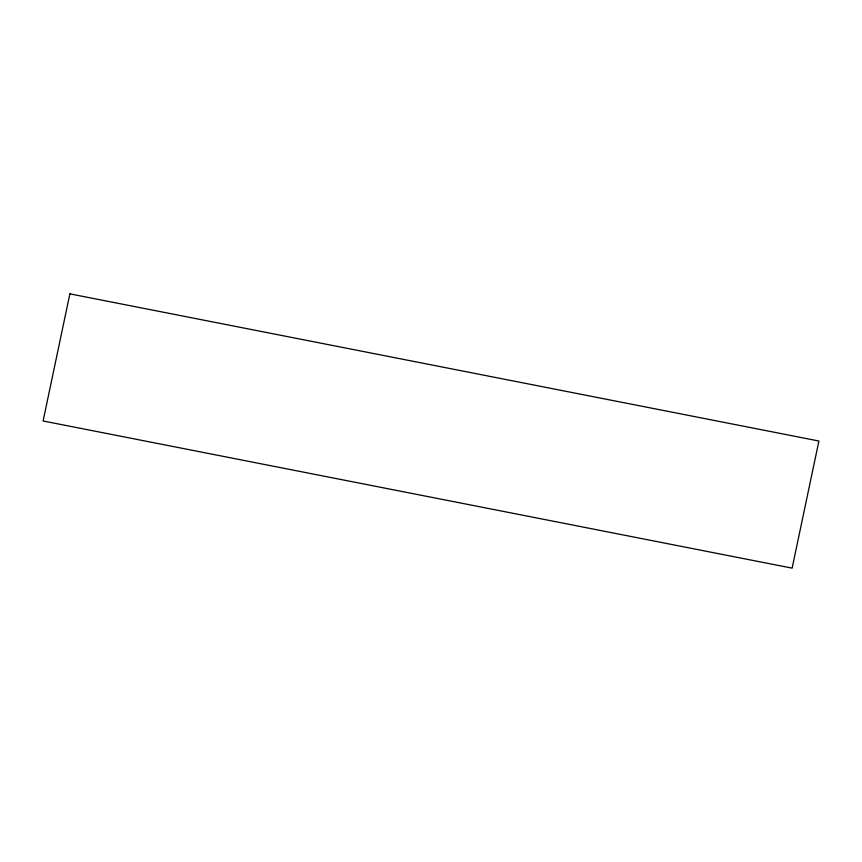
<?xml version="1.0" encoding="UTF-8"?>
<svg xmlns="http://www.w3.org/2000/svg" width="862" height="862" viewBox="0 0 862 862"><rect width="100%" height="100%" fill="white"/><g stroke="black" fill="none" stroke-linecap="round" stroke-linejoin="round"><path stroke-width="1.29" d="M69.876 293.856L43.1 420.979L792.124 568.144L818.9 441.021L69.876 293.856"/></g></svg>
